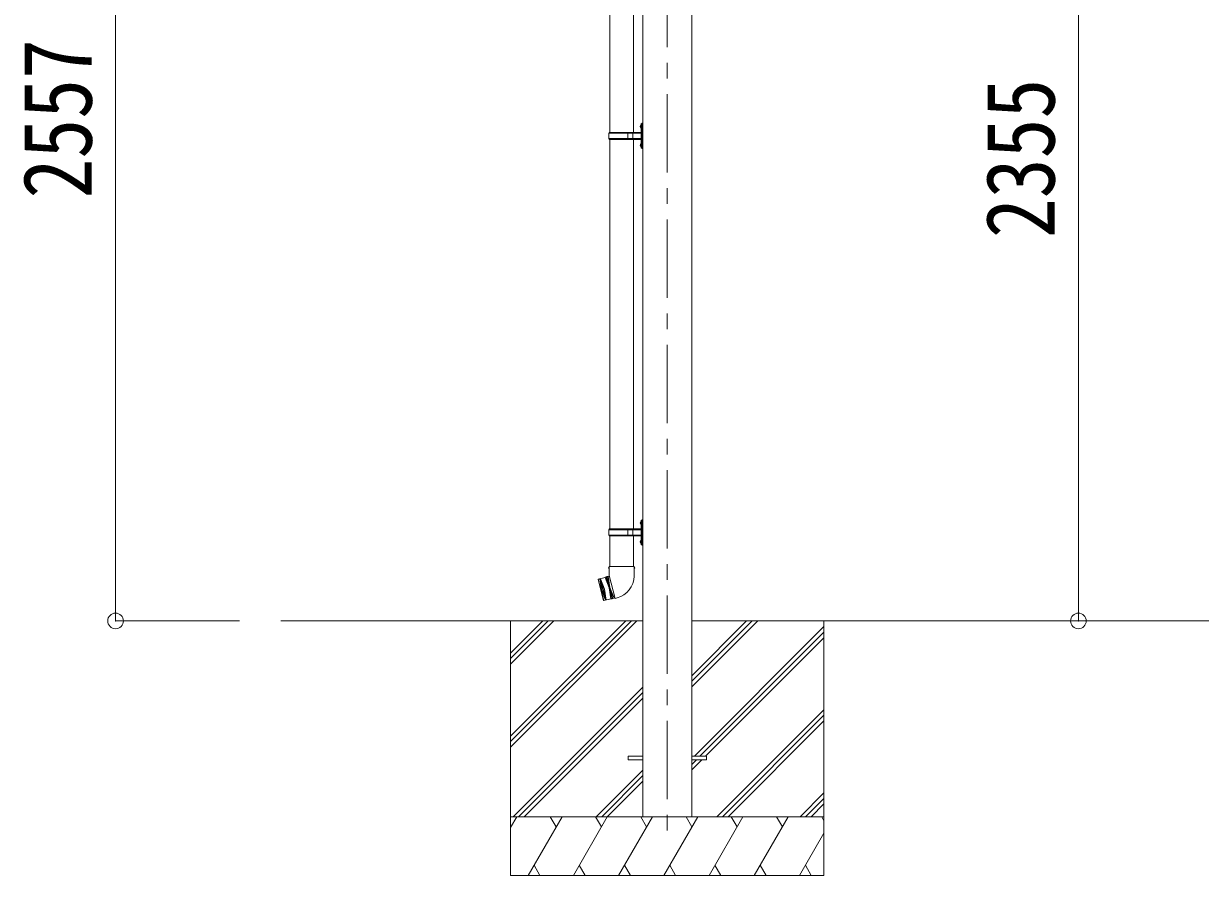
# Model space of a CAD drawing. Units: millimetres at full size, sheet at 1:40. Extents: x -11243 to 11243, y -7760 to 7760.
# Drawn here: x 1130 to 4134, y -5002 to -2826 of the extents above; entities that cross this region are included whole.
import ezdxf
from ezdxf.enums import TextEntityAlignment as Align

# ---------------------------------------------------------------- set-up
doc = ezdxf.new("R2010")
doc.units = ezdxf.units.MM
doc.header["$LTSCALE"] = 40
doc.header["$PDMODE"] = 32
doc.header["$PDSIZE"] = 40
doc.linetypes.add('CHAIN1', pattern=[8, 5, -1, 1, -1])
doc.layers.add('0-3_ELV2', color=7, linetype='Continuous', lineweight=9)
doc.layers.add('0-6_OTH_LINE', color=6, linetype='Continuous', lineweight=9)
doc.styles.add('ＭＳ ゴシック', font='')
doc.styles.get('ＭＳ ゴシック').set_extended_font_data('MS Gothic')

msp = doc.modelspace()

# ---------------------------------------------------------------- linework, layer by layer
at = {"layer": '0-3_ELV2', "color": 5, "linetype": 'CHAIN1'}
msp.add_line((2772.93, -1727), (2772.93, -4902.44), dxfattribs=at)
at = {"layer": '0-3_ELV2', "color": 4}
for p, q in [((2710.43, -1997.93), (2710.43, -4851.83)), ((2835.43, -1997.93), (2835.43, -4851.83)), ((2672.93, -4697.33), (2710.43, -4697.33)), ((2672.93, -4697.33), (2672.93, -4706.33)), ((2672.93, -4706.33), (2710.43, -4706.33)), ((2835.43, -4697.33), (2872.93, -4697.33)), ((2835.43, -4706.33), (2872.93, -4706.33)), ((2872.93, -4697.33), (2872.93, -4706.33))]:
    msp.add_line(p, q, dxfattribs=at)
at = {"layer": '0-3_ELV2'}
for p, q in [((2626.58, -2214.83), (2626.58, -3104.32)), ((2686.28, -2214.83), (2686.28, -3104.32)), ((2704.13, -3087.18), (2706.18, -3088.18)), ((2705.4, -3085.18), (2706.03, -3085.18)), ((2705.4, -3085.18), (2705.4, -3093.48)), ((2705.4, -3093.48), (2706.03, -3093.48)), ((2706.03, -3085.18), (2706.43, -3085.58)), ((2706.18, -3088.18), (2706.79, -3089.33)), ((2708.43, -3080.83), (2706.43, -3082.83)), ((2706.43, -3082.83), (2706.43, -3143.83)), ((2708.43, -3080.83), (2708.43, -3145.83)), ((2708.43, -3080.83), (2710.43, -3080.83)), ((2710.43, -3145.83), (2710.43, -3080.83)), ((2623.43, -3106.33), (2624.43, -3104.33)), ((2623.43, -3120.33), (2623.43, -3106.33)), ((2671.93, -3106.33), (2623.43, -3106.33)), ((2623.43, -3120.33), (2624.43, -3122.33)), ((2671.93, -3120.33), (2623.43, -3120.33)), ((2705.93, -3104.33), (2624.43, -3104.33)), ((2624.43, -3122.33), (2705.93, -3122.33)), ((2626.58, -3122.32), (2626.58, -4116.83)), ((2671.93, -3122.33), (2671.93, -3104.33)), ((2672.68, -3104.33), (2674.68, -3106.33)), ((2672.68, -3122.33), (2674.68, -3120.33)), ((2705.93, -3106.33), (2674.68, -3106.33)), ((2705.93, -3120.33), (2674.68, -3120.33)), ((2685.06, -3106.33), (2683.06, -3104.33)), ((2685.06, -3120.33), (2683.06, -3122.33)), ((2685.06, -3120.33), (2685.06, -3106.33)), ((2686.28, -3122.32), (2686.28, -4116.83)), ((2704.13, -3135.18), (2706.18, -3136.18)), ((2705.4, -3133.18), (2706.03, -3133.18)), ((2705.4, -3133.18), (2705.4, -3141.48)), ((2705.4, -3141.48), (2706.03, -3141.48)), ((2706.03, -3133.18), (2706.03, -3141.48)), ((2706.03, -3133.18), (2706.43, -3133.58)), ((2706.03, -3141.48), (2706.43, -3141.08)), ((2706.18, -3136.18), (2706.79, -3137.33)), ((2706.43, -3143.83), (2708.43, -3145.83)), ((2710.43, -3145.83), (2708.43, -3145.83)), ((2704.13, -4099.68), (2706.18, -4100.68)), ((2705.4, -4097.68), (2706.03, -4097.68)), ((2705.4, -4097.68), (2705.4, -4105.98)), ((2705.4, -4105.98), (2706.03, -4105.98)), ((2706.03, -4097.68), (2706.43, -4098.08)), ((2706.18, -4100.68), (2706.79, -4101.83)), ((2708.43, -4093.33), (2706.43, -4095.33)), ((2706.43, -4095.33), (2706.43, -4156.33)), ((2708.43, -4093.33), (2708.43, -4158.33)), ((2708.43, -4093.33), (2710.43, -4093.33)), ((2710.43, -4158.33), (2710.43, -4093.33)), ((2623.43, -4118.83), (2624.43, -4116.83)), ((2623.43, -4132.83), (2623.43, -4118.83)), ((2671.93, -4118.83), (2623.43, -4118.83)), ((2623.43, -4132.83), (2624.43, -4134.83)), ((2671.93, -4132.83), (2623.43, -4132.83)), ((2705.93, -4116.83), (2624.43, -4116.83)), ((2624.43, -4134.83), (2705.93, -4134.83)), ((2626.58, -4134.83), (2626.58, -4212.7)), ((2671.93, -4134.83), (2671.93, -4116.83)), ((2672.68, -4116.83), (2674.68, -4118.83)), ((2672.68, -4134.83), (2674.68, -4132.83)), ((2705.93, -4118.83), (2674.68, -4118.83)), ((2705.93, -4132.83), (2674.68, -4132.83)), ((2685.06, -4118.83), (2683.06, -4116.83)), ((2685.06, -4132.83), (2683.06, -4134.83)), ((2685.06, -4132.83), (2685.06, -4118.83)), ((2686.28, -4134.83), (2686.28, -4212.7)), ((2705.4, -4145.68), (2706.03, -4145.68)), ((2705.4, -4145.68), (2705.4, -4153.98)), ((2706.03, -4145.68), (2706.03, -4153.98)), ((2706.03, -4145.68), (2706.43, -4146.08)), ((2704.13, -4147.68), (2706.18, -4148.68)), ((2705.4, -4153.98), (2706.03, -4153.98)), ((2706.03, -4153.98), (2706.43, -4153.58)), ((2706.18, -4148.68), (2706.79, -4149.83)), ((2706.43, -4156.33), (2708.43, -4158.33)), ((2710.43, -4158.33), (2708.43, -4158.33)), ((2624.73, -4212.7), (2623.03, -4217.2)), ((2624.76, -4217.7), (2623.03, -4217.2)), ((2624.87, -4235.94), (2624.48, -4236.04)), ((2624.48, -4236.04), (2640.09, -4294.29)), ((2688.13, -4212.7), (2624.73, -4212.7)), ((2624.73, -4212.7), (2624.87, -4235.94)), ((2688.13, -4212.7), (2687.98, -4237.7)), ((2596.15, -4246.22), (2596.5, -4245.61)), ((2596.15, -4246.22), (2610.46, -4299.64)), ((2614.37, -4240.82), (2596.5, -4245.61)), ((2611.08, -4299.99), (2596.5, -4245.61)), ((2600.37, -4244.58), (2614.94, -4298.96)), ((2604.76, -4272.54), (2600.37, -4244.58)), ((2602.3, -4244.06), (2616.87, -4298.44)), ((2612.48, -4270.47), (2602.3, -4244.06)), ((2617.01, -4239.08), (2614.37, -4240.82)), ((2617.01, -4239.08), (2618.94, -4238.56)), ((2632.1, -4295.39), (2617.01, -4239.08)), ((2621.91, -4238.03), (2618.94, -4238.56)), ((2618.94, -4238.56), (2634.03, -4294.88)), ((2624.8, -4237.25), (2621.91, -4238.03)), ((2621.91, -4238.03), (2626.49, -4266.72)), ((2604.76, -4272.54), (2614.94, -4298.96)), ((2628.95, -4295.21), (2611.08, -4299.99)), ((2612.48, -4270.47), (2616.87, -4298.44)), ((2636.87, -4293.86), (2626.49, -4266.72)), ((2632.1, -4295.39), (2628.95, -4295.21)), ((2632.1, -4295.39), (2634.03, -4294.88)), ((2636.87, -4293.86), (2634.03, -4294.88)), ((2639.76, -4293.08), (2636.87, -4293.86)), ((2640.09, -4294.29), (2645, -4292.97)), ((2611.08, -4299.99), (2610.46, -4299.64)), ((1786.15, -4351.83), (2710.43, -4351.83)), ((2372.93, -4351.83), (2372.93, -5001.83)), ((2372.93, -4646.01), (2667.11, -4351.83)), ((2372.93, -4660.15), (2681.26, -4351.83)), ((2372.93, -4674.29), (2695.4, -4351.83)), ((2372.93, -4462.16), (2483.27, -4351.83)), ((2372.93, -4448.02), (2469.12, -4351.83)), ((2372.93, -4433.88), (2454.98, -4351.83)), ((2835.43, -4520.16), (3003.77, -4351.83)), ((2835.43, -4506.02), (2989.62, -4351.83)), ((2835.43, -4491.87), (2975.48, -4351.83)), ((2835.43, -4351.83), (4710.43, -4351.83)), ((3172.93, -4351.83), (3172.93, -5001.83)), ((2842.11, -4697.33), (3172.93, -4366.51)), ((2856.25, -4697.33), (3172.93, -4380.65)), ((2870.4, -4697.33), (3172.93, -4394.79)), ((2379.24, -4851.83), (2710.43, -4520.64)), ((2393.38, -4851.83), (2710.43, -4534.78)), ((2407.53, -4851.83), (2710.43, -4548.92)), ((2899.74, -4851.83), (3172.93, -4578.64)), ((2913.88, -4851.83), (3172.93, -4592.78)), ((2928.03, -4851.83), (3172.93, -4606.92)), ((2835.43, -4732.29), (2861.4, -4706.33)), ((2835.43, -4718.15), (2847.25, -4706.33)), ((2710.43, -4732.77), (2591.38, -4851.83)), ((2605.52, -4851.83), (2710.43, -4746.91)), ((2619.66, -4851.83), (2710.43, -4761.05)), ((3111.88, -4851.83), (3172.93, -4790.77)), ((3126.02, -4851.83), (3172.93, -4804.91)), ((3140.16, -4851.83), (3172.93, -4819.05)), ((3172.93, -4851.83), (2372.93, -4851.83)), ((2372.93, -4879.33), (2388.81, -4851.83)), ((2417.68, -5001.83), (2504.28, -4851.83)), ((2489.28, -4877.81), (2474.28, -4851.83)), ((2533.15, -5001.83), (2619.75, -4851.83)), ((2604.75, -4877.81), (2589.75, -4851.83)), ((2648.62, -5001.83), (2735.22, -4851.83)), ((2720.22, -4877.81), (2705.22, -4851.83)), ((2764.09, -5001.83), (2850.69, -4851.83)), ((2835.69, -4877.81), (2820.69, -4851.83)), ((2879.56, -5001.83), (2966.16, -4851.83)), ((2951.16, -4877.81), (2936.16, -4851.83)), ((2995.03, -5001.83), (3081.63, -4851.83)), ((3051.63, -4851.83), (3066.63, -4877.81)), ((3167.1, -4851.83), (3172.93, -4861.93)), ((3110.5, -5001.83), (3172.93, -4893.69)), ((2432.68, -4975.85), (2447.68, -5001.83)), ((2548.15, -4975.85), (2563.15, -5001.83)), ((2663.62, -4975.85), (2678.62, -5001.83)), ((2779.09, -4975.85), (2794.09, -5001.83)), ((2894.56, -4975.85), (2909.56, -5001.83)), ((3010.03, -4975.85), (3025.03, -5001.83)), ((3125.5, -4975.85), (3140.5, -5001.83)), ((2372.93, -5001.83), (3172.93, -5001.83))]:
    msp.add_line(p, q, dxfattribs=at)
at = {"layer": '0-3_ELV2', "color": 6}
for p, q in [((1364.46, -4351.83), (1680.7, -4351.83)), ((3822.32, -4351.83), (3182.3, -4351.83))]:
    msp.add_line(p, q, dxfattribs=at)
at = {"layer": '0-3_ELV2'}
for points in [[(2704.13, -3091.48), (2706.18, -3090.48), (2706.79, -3089.33)], [(2706.03, -3085.18), (2706.03, -3093.48), (2706.43, -3093.08)], [(2704.13, -3139.48), (2706.18, -3138.48), (2706.79, -3137.33)], [(2704.13, -4103.98), (2706.18, -4102.98), (2706.79, -4101.83)], [(2706.03, -4097.68), (2706.03, -4105.98), (2706.43, -4105.58)], [(2704.13, -4151.98), (2706.18, -4150.98), (2706.79, -4149.83)], [(2688.13, -4212.7), (2689.63, -4217.2), (2688.1, -4217.7)], [(2614.37, -4240.82), (2624.56, -4267.24), (2628.95, -4295.21)]]:
    msp.add_lwpolyline(points, dxfattribs=at)
for centre, radius, start, end in [((2709.73, -3089.33), 6, 136.21765, 223.78235), ((2705.93, -3103.83), 0.5, 270, 0), ((2705.93, -3105.83), 0.5, 270, 0), ((2705.93, -3120.83), 0.5, 0, 90), ((2705.93, -3122.83), 0.5, 0, 90), ((2709.73, -3137.33), 6, 136.21765, 223.78235), ((2709.73, -4101.83), 6, 136.21765, 223.78235), ((2709.73, -4149.83), 6, 136.21765, 223.78235), ((2705.93, -4116.33), 0.5, 270, 0), ((2705.93, -4118.33), 0.5, 270, 0), ((2705.93, -4133.33), 0.5, 0, 90), ((2705.93, -4135.33), 0.5, 0, 90), ((2629.99, -4236.95), 58, 285, 359.65623)]:
    msp.add_arc(centre, radius, start, end, dxfattribs=at)
at = {"layer": '0-3_ELV2', "color": 6}
for p in [(1364.46, -4351.83), (3822.32, -4351.83)]:
    msp.add_point(p, dxfattribs=at)
at = {"layer": '0-6_OTH_LINE'}
for p, q in [((1364.46, -4351.83), (1364.46, -1794.59)), ((3822.32, -1996.83), (3822.32, -4351.83))]:
    msp.add_line(p, q, dxfattribs=at)

# ---------------------------------------------------------------- texts
at = {"layer": '0-3_ELV2', "style": 'ＭＳ ゴシック', "width": 0.85}
for s, p in [('2557', (1356.46, -3273.21)), ('2355', (3814.32, -3374.33))]:
    msp.add_text(s, height=176, rotation=90, dxfattribs=at).set_placement(p, align=Align.BOTTOM_LEFT)

doc.saveas('drawing.dxf')
